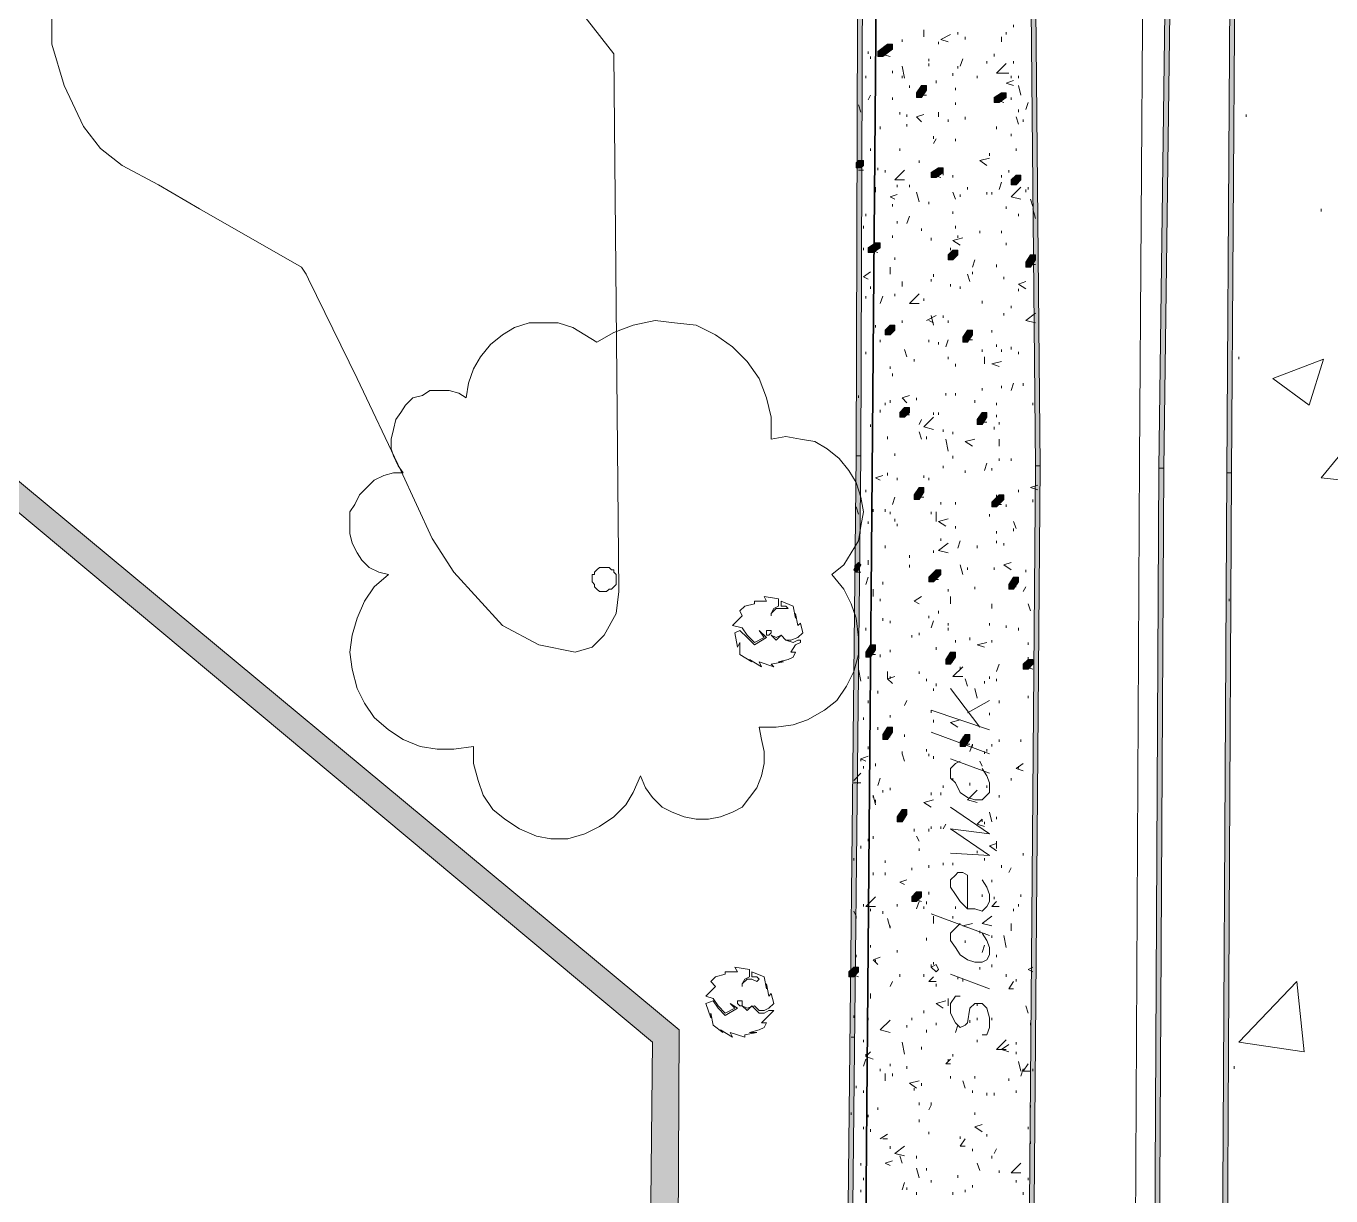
# Model space of a CAD drawing. Header units: inches. Extents: x 10 to 486, y 7 to 426.
# Drawn here: x 356.03 to 391.94, y 324.65 to 356.85 of the extents above; entities that cross this region are included whole.
import ezdxf

# ---------------------------------------------------------------- set-up
doc = ezdxf.new("R2010")
doc.units = ezdxf.units.IN
doc.header["$LTSCALE"] = 3
doc.header["$MEASUREMENT"] = 0
doc.layers.add('PDF_Geometry', color=7, linetype='Continuous', true_color=0x999999)
doc.layers.add('PDF_Solid Fills', color=7, linetype='Continuous')

msp = doc.modelspace()

# ---------------------------------------------------------------- hatches: boundary and pattern name
at = {"layer": 'PDF_Solid Fills', "true_color": 0x767676, "transparency": 33554559}
for points in [[(387.277, 344.683), (387.343, 344.683), (387.61, 364.883), (387.477, 364.883), (387.21, 344.683)], [(387.143, 319.95), (387.21, 319.95), (387.343, 344.683), (387.21, 344.683), (387.077, 319.95)]]:
    msp.add_hatch(color=8, dxfattribs=at).paths.add_polyline_path(points)
at = {"layer": 'PDF_Solid Fills', "true_color": 0x999999, "transparency": 33554559}
for points in [[(379.543, 356.083), (379.61, 356.017), (379.877, 356.217), (379.81, 356.283), (379.743, 356.35), (379.477, 356.15)], [(380.61, 354.95), (380.677, 354.883), (380.81, 355.083), (380.743, 355.15), (380.677, 355.217), (380.543, 355.017)], [(382.743, 354.817), (382.81, 354.75), (383.01, 354.883), (382.943, 354.95), (382.877, 355.017), (382.677, 354.883)], [(378.943, 353.017), (379.01, 352.95), (379.077, 353.017), (379.01, 353.083), (378.943, 353.15), (378.877, 353.083)], [(381.01, 352.75), (381.077, 352.683), (381.277, 352.817), (381.21, 352.883), (381.143, 352.95), (380.943, 352.817)], [(383.21, 352.55), (383.277, 352.483), (383.41, 352.617), (383.343, 352.683), (383.277, 352.75), (383.143, 352.617)], [(379.277, 350.683), (379.343, 350.617), (379.543, 350.75), (379.477, 350.817), (379.41, 350.883), (379.21, 350.75)], [(381.477, 350.483), (381.543, 350.417), (381.677, 350.55), (381.61, 350.617), (381.543, 350.683), (381.41, 350.55)], [(383.61, 350.283), (383.677, 350.217), (383.81, 350.417), (383.743, 350.483), (383.677, 350.55), (383.543, 350.35)], [(379.743, 348.417), (379.81, 348.35), (379.943, 348.483), (379.877, 348.55), (379.81, 348.617), (379.677, 348.483)], [(381.877, 348.217), (381.943, 348.15), (382.077, 348.35), (382.01, 348.417), (381.943, 348.483), (381.81, 348.283)], [(380.143, 346.15), (380.21, 346.083), (380.343, 346.217), (380.277, 346.283), (380.21, 346.35), (380.077, 346.217)], [(382.277, 345.95), (382.343, 345.883), (382.477, 346.083), (382.41, 346.15), (382.343, 346.217), (382.21, 346.017)], [(380.543, 343.883), (380.61, 343.817), (380.743, 344.017), (380.677, 344.083), (380.61, 344.15), (380.477, 343.95)], [(382.677, 343.683), (382.743, 343.617), (382.943, 343.817), (382.877, 343.883), (382.81, 343.95), (382.61, 343.75)], [(378.877, 341.883), (378.943, 341.883), (379.01, 342.017), (378.877, 342.017), (378.81, 341.883)], [(380.943, 341.617), (381.01, 341.55), (381.21, 341.75), (381.143, 341.817), (381.077, 341.883), (380.877, 341.683)], [(383.143, 341.417), (383.21, 341.35), (383.343, 341.55), (383.277, 341.617), (383.21, 341.683), (383.077, 341.483)], [(379.21, 339.55), (379.277, 339.483), (379.41, 339.683), (379.343, 339.75), (379.277, 339.817), (379.143, 339.617)], [(381.41, 339.35), (381.477, 339.283), (381.61, 339.483), (381.543, 339.55), (381.477, 339.617), (381.343, 339.417)], [(383.543, 339.217), (383.61, 339.15), (383.743, 339.283), (383.677, 339.35), (383.61, 339.417), (383.477, 339.283)], [(379.677, 337.283), (379.743, 337.217), (379.877, 337.417), (379.81, 337.483), (379.743, 337.55), (379.61, 337.35)], [(381.81, 337.083), (381.877, 337.017), (382.01, 337.217), (381.943, 337.283), (381.877, 337.35), (381.743, 337.15)], [(380.077, 335.017), (380.143, 334.95), (380.277, 335.15), (380.21, 335.217), (380.143, 335.283), (380.01, 335.083)], [(380.477, 332.817), (380.543, 332.75), (380.677, 332.883), (380.61, 332.95), (380.543, 333.017), (380.41, 332.883)], [(378.743, 330.75), (378.81, 330.683), (378.943, 330.817), (378.877, 330.883), (378.81, 330.95), (378.677, 330.817)]]:
    msp.add_hatch(color=253, dxfattribs=at).paths.add_polyline_path(points)

# ---------------------------------------------------------------- linework, layer by layer
at = {"layer": 'PDF_Geometry', "color": 7, "lineweight": 35}
msp.add_lwpolyline([(152.877, 30.217), (376.677, 27.083), (379.477, 363.817), (346.277, 380.083), (56.61, 152.817)], close=True, dxfattribs=at)
at = {"layer": 'PDF_Geometry', "color": 8, "lineweight": 13, "true_color": 0x767676}
for points in [[(382.743, 203.55), (383.61, 204.083), (384.41, 204.817), (385.01, 205.683), (385.41, 206.683), (385.543, 207.683), (385.743, 220.017), (386.077, 244.883), (386.143, 271.15), (386.477, 295.083), (386.543, 320.217), (386.677, 344.883), (386.81, 364.817), (386.743, 366.083), (386.477, 367.283), (386.077, 368.417), (385.543, 369.283), (384.81, 370.15), (384.01, 370.817), (383.143, 371.35), (382.61, 371.683), (381.21, 372.283), (379.477, 372.617)], [(381.477, 338.617), (382.277, 337.55)], [(381.943, 337.95), (382.543, 338.283)], [(382.543, 337.483), (380.943, 338.017)], [(382.543, 336.817), (380.943, 337.417)], [(381.477, 336.683), (382.543, 336.283)], [(381.743, 336.617), (381.61, 336.55), (381.477, 336.417), (381.477, 336.15), (381.61, 336.017), (381.743, 335.75), (381.943, 335.617), (382.143, 335.55), (382.343, 335.55), (382.477, 335.683), (382.543, 335.75), (382.543, 336.017), (382.477, 336.217), (382.343, 336.417)], [(381.477, 334.083), (382.543, 334.017), (381.477, 334.75), (382.543, 334.617), (381.477, 335.35)], [(381.943, 332.55), (381.943, 333.483), (381.81, 333.55), (381.677, 333.55), (381.61, 333.483), (381.477, 333.35), (381.477, 333.15), (381.61, 332.95), (381.743, 332.75), (381.943, 332.55), (382.143, 332.55), (382.343, 332.483), (382.477, 332.617), (382.543, 332.75), (382.543, 332.95), (382.477, 333.15), (382.343, 333.35)], [(380.943, 332.417), (382.543, 331.817)], [(381.743, 332.15), (381.61, 332.017), (381.477, 331.883), (381.477, 331.683), (381.61, 331.483), (381.743, 331.283), (381.943, 331.15), (382.143, 331.083), (382.343, 331.083), (382.477, 331.15), (382.543, 331.283), (382.543, 331.483), (382.477, 331.683), (382.343, 331.883)], [(381.477, 330.75), (382.543, 330.35)], [(381.743, 330.15), (381.61, 330.15), (381.477, 329.95), (381.477, 329.683), (381.61, 329.417), (381.743, 329.283), (381.877, 329.35), (381.943, 329.417), (382.01, 329.817), (382.143, 329.95), (382.343, 329.95), (382.477, 329.817), (382.543, 329.55), (382.543, 329.283), (382.477, 329.083), (382.343, 329.083)]]:
    msp.add_lwpolyline(points, dxfattribs=at)
at = {"layer": 'PDF_Geometry', "lineweight": 5}
for points in [[(378.877, 345.017), (379.01, 345.017), (379.077, 366.083), (378.943, 366.083)], [(383.81, 344.75), (383.943, 344.75), (383.743, 366.017), (383.61, 366.017)], [(379.543, 356.083), (379.61, 356.017), (379.877, 356.217), (379.81, 356.283), (379.743, 356.35), (379.477, 356.15)], [(380.61, 354.95), (380.677, 354.883), (380.81, 355.083), (380.743, 355.15), (380.677, 355.217), (380.543, 355.017)], [(382.743, 354.817), (382.81, 354.75), (383.01, 354.883), (382.943, 354.95), (382.877, 355.017), (382.677, 354.883)], [(378.943, 353.017), (379.01, 352.95), (379.077, 353.017), (379.01, 353.083), (378.943, 353.15), (378.877, 353.083)], [(381.01, 352.75), (381.077, 352.683), (381.277, 352.817), (381.21, 352.883), (381.143, 352.95), (380.943, 352.817)], [(383.21, 352.55), (383.277, 352.483), (383.41, 352.617), (383.343, 352.683), (383.277, 352.75), (383.143, 352.617)], [(379.277, 350.683), (379.343, 350.617), (379.543, 350.75), (379.477, 350.817), (379.41, 350.883), (379.21, 350.75)], [(381.477, 350.483), (381.543, 350.417), (381.677, 350.55), (381.61, 350.617), (381.543, 350.683), (381.41, 350.55)], [(383.61, 350.283), (383.677, 350.217), (383.81, 350.417), (383.743, 350.483), (383.677, 350.55), (383.543, 350.35)], [(379.743, 348.417), (379.81, 348.35), (379.943, 348.483), (379.877, 348.55), (379.81, 348.617), (379.677, 348.483)], [(381.877, 348.217), (381.943, 348.15), (382.077, 348.35), (382.01, 348.417), (381.943, 348.483), (381.81, 348.283)], [(380.143, 346.15), (380.21, 346.083), (380.343, 346.217), (380.277, 346.283), (380.21, 346.35), (380.077, 346.217)], [(382.277, 345.95), (382.343, 345.883), (382.477, 346.083), (382.41, 346.15), (382.343, 346.217), (382.21, 346.017)], [(378.61, 320.083), (378.743, 320.083), (379.01, 345.017), (378.877, 345.017)], [(383.61, 319.883), (383.743, 319.883), (383.943, 344.75), (383.81, 344.75)], [(380.543, 343.883), (380.61, 343.817), (380.743, 344.017), (380.677, 344.083), (380.61, 344.15), (380.477, 343.95)], [(382.677, 343.683), (382.743, 343.617), (382.943, 343.817), (382.877, 343.883), (382.81, 343.95), (382.61, 343.75)], [(378.877, 341.883), (378.943, 341.883), (379.01, 342.017), (378.877, 342.017), (378.81, 341.883)], [(380.943, 341.617), (381.01, 341.55), (381.21, 341.75), (381.143, 341.817), (381.077, 341.883), (380.877, 341.683)], [(383.143, 341.417), (383.21, 341.35), (383.343, 341.55), (383.277, 341.617), (383.21, 341.683), (383.077, 341.483)], [(379.21, 339.55), (379.277, 339.483), (379.41, 339.683), (379.343, 339.75), (379.277, 339.817), (379.143, 339.617)], [(381.41, 339.35), (381.477, 339.283), (381.61, 339.483), (381.543, 339.55), (381.477, 339.617), (381.343, 339.417)], [(383.543, 339.217), (383.61, 339.15), (383.743, 339.283), (383.677, 339.35), (383.61, 339.417), (383.477, 339.283)], [(379.677, 337.283), (379.743, 337.217), (379.877, 337.417), (379.81, 337.483), (379.743, 337.55), (379.61, 337.35)], [(381.81, 337.083), (381.877, 337.017), (382.01, 337.217), (381.943, 337.283), (381.877, 337.35), (381.743, 337.15)], [(380.077, 335.017), (380.143, 334.95), (380.277, 335.15), (380.21, 335.217), (380.143, 335.283), (380.01, 335.083)], [(380.477, 332.817), (380.543, 332.75), (380.677, 332.883), (380.61, 332.95), (380.543, 333.017), (380.41, 332.883)], [(378.743, 330.75), (378.81, 330.683), (378.943, 330.817), (378.877, 330.883), (378.81, 330.95), (378.677, 330.817)]]:
    msp.add_lwpolyline(points, close=True, dxfattribs=at)
at = {"layer": 'PDF_Geometry', "color": 8, "lineweight": 5, "true_color": 0x767676}
for points in [[(387.277, 344.683), (387.343, 344.683), (387.61, 364.883), (387.477, 364.883), (387.21, 344.683)], [(389.077, 344.55), (389.21, 344.55), (389.343, 364.817), (389.21, 364.817)], [(387.143, 319.95), (387.21, 319.95), (387.343, 344.683), (387.21, 344.683), (387.077, 319.95)], [(388.943, 319.817), (389.077, 319.817), (389.21, 344.55), (389.077, 344.55)]]:
    msp.add_lwpolyline(points, close=True, dxfattribs=at)
at = {"layer": 'PDF_Geometry', "lineweight": 13}
for points in [[(356.743, 357.883), (356.743, 356.35), (357.077, 355.217), (357.61, 354.083), (358.077, 353.483), (358.677, 353.017), (359.677, 352.483), (360.81, 351.817), (363.61, 350.217), (363.743, 350.017), (363.81, 349.883), (365.143, 347.15), (366.343, 344.617), (367.21, 342.75), (367.81, 341.817), (369.143, 340.35), (370.143, 339.817), (371.143, 339.617), (371.61, 339.75), (371.943, 340.083), (372.277, 340.683), (372.343, 341.283), (372.21, 356.083), (369.143, 360.017)], [(380.743, 356.55), (380.743, 356.75)], [(381.41, 356.417), (381.21, 356.483), (381.477, 356.617)], [(381.677, 356.683), (381.677, 356.617)], [(383.01, 356.683), (383.01, 356.617)], [(383.21, 356.883), (383.21, 356.817)], [(380.143, 356.483), (380.143, 356.417)], [(381.143, 356.417), (381.143, 356.35)], [(381.877, 356.55), (381.877, 356.483)], [(382.877, 356.417), (382.877, 356.55)], [(379.21, 356.15), (379.21, 356.083)], [(379.277, 356.017), (379.277, 355.95)], [(379.543, 356.083), (379.81, 356.017)], [(380.877, 355.95), (380.877, 355.883)], [(381.743, 355.75), (381.81, 355.95)], [(382.477, 355.883), (382.477, 355.817)], [(382.677, 356.083), (382.677, 356.017)], [(383.21, 355.883), (383.21, 355.817)], [(379.877, 355.617), (379.877, 355.55)], [(380.21, 355.417), (380.143, 355.75)], [(380.877, 355.817), (380.877, 355.75)], [(381.543, 355.55), (381.543, 355.483)], [(381.677, 355.75), (381.677, 355.683)], [(383.077, 355.55), (382.743, 355.55), (383.01, 355.817)], [(379.143, 355.483), (379.143, 355.417)], [(380.143, 355.483), (380.143, 355.417)], [(380.343, 355.217), (380.343, 355.15)], [(381.077, 355.35), (381.077, 355.283)], [(381.61, 355.15), (381.61, 355.083)], [(382.21, 355.483), (382.21, 355.417)], [(383.21, 355.217), (383.01, 355.283), (383.21, 355.35)], [(383.143, 355.483), (383.143, 355.417)], [(383.343, 355.483), (383.343, 355.417)], [(383.41, 354.95), (383.343, 355.217)], [(379.21, 354.817), (379.277, 354.95)], [(379.877, 354.883), (379.877, 354.817)], [(380.61, 354.95), (380.81, 354.95)], [(382.743, 354.817), (382.943, 354.75)], [(383.143, 354.883), (383.143, 354.817)], [(379.01, 354.483), (378.943, 354.683)], [(380.077, 354.483), (380.077, 354.417)], [(381.143, 354.35), (381.143, 354.483)], [(381.61, 354.75), (381.61, 354.683)], [(383.343, 354.55), (383.343, 354.483)], [(383.543, 354.55), (383.61, 354.75)], [(379.543, 354.083), (379.543, 354.017)], [(380.277, 354.417), (380.277, 354.35)], [(380.277, 354.15), (380.277, 354.083)], [(380.677, 354.217), (380.543, 354.35), (380.743, 354.417)], [(381.41, 354.283), (381.41, 354.217)], [(381.877, 354.35), (381.877, 354.283)], [(382.743, 354.083), (382.743, 354.017)], [(383.343, 354.15), (383.277, 354.35)], [(383.477, 354.283), (383.477, 354.217)], [(389.61, 354.417), (389.61, 354.35)], [(381.01, 353.817), (381.01, 353.75)], [(381.01, 353.617), (381.077, 353.75)], [(381.61, 353.75), (381.61, 353.683)], [(383.143, 353.883), (383.143, 353.817)], [(379.277, 353.483), (379.277, 353.417)], [(380.077, 353.483), (380.077, 353.417)], [(383.277, 353.483), (383.277, 353.417)], [(380.61, 353.15), (380.61, 353.083)], [(382.477, 353.017), (382.277, 353.15), (382.543, 353.217)], [(382.543, 353.35), (382.543, 353.283)], [(378.943, 352.883), (379.077, 352.883)], [(379.477, 352.95), (379.477, 352.883)], [(379.677, 352.883), (379.677, 352.817)], [(380.21, 352.617), (379.943, 352.617), (380.21, 352.883)], [(381.01, 352.75), (381.21, 352.683)], [(381.277, 352.817), (381.277, 352.75)], [(381.543, 352.75), (381.543, 352.683)], [(382.877, 352.75), (382.877, 352.683)], [(383.077, 352.883), (383.077, 352.817)], [(379.41, 352.283), (379.41, 352.417)], [(380.01, 352.483), (380.01, 352.417)], [(380.343, 352.483), (380.343, 352.417)], [(380.61, 352.017), (380.543, 352.283)], [(381.61, 352.083), (381.543, 352.283)], [(381.943, 352.417), (381.943, 352.35)], [(382.477, 352.283), (382.477, 352.217)], [(382.61, 352.283), (382.61, 352.217)], [(382.81, 352.35), (382.877, 352.55)], [(383.41, 352.083), (383.143, 352.15), (383.41, 352.417)], [(383.21, 352.55), (383.343, 352.55)], [(383.543, 352.35), (383.543, 352.283)], [(383.61, 352.417), (383.61, 352.35)], [(379.943, 352.083), (379.81, 352.15), (380.01, 352.217)], [(379.877, 351.95), (379.877, 351.883)], [(380.877, 352.017), (380.877, 351.95)], [(381.743, 352.217), (381.743, 352.15)], [(383.743, 351.883), (383.677, 352.083)], [(379.143, 351.683), (379.143, 351.617)], [(380.277, 351.417), (380.343, 351.617)], [(381.543, 351.75), (381.543, 351.683)], [(383.01, 351.883), (383.01, 351.817)], [(383.343, 351.683), (383.343, 351.617)], [(383.81, 351.55), (383.743, 351.817)], [(391.677, 351.817), (391.677, 351.75)], [(379.077, 351.35), (379.077, 351.283)], [(380.01, 351.483), (380.01, 351.417)], [(380.677, 351.283), (380.677, 351.217)], [(381.61, 351.35), (381.61, 351.283)], [(382.277, 351.217), (382.277, 351.15)], [(382.877, 351.217), (382.877, 351.15)], [(379.877, 351.083), (379.877, 351.017)], [(380.943, 351.017), (380.943, 350.95)], [(381.743, 350.817), (381.543, 350.95), (381.81, 351.017)], [(381.677, 351.083), (381.677, 351.017)], [(383.01, 350.883), (383.01, 350.817)], [(379.077, 350.75), (379.077, 350.683)], [(379.277, 350.683), (379.477, 350.617)], [(379.943, 350.483), (379.943, 350.417)], [(381.477, 350.75), (381.477, 350.683)], [(381.477, 350.483), (381.61, 350.483)], [(379.81, 350.017), (379.81, 350.217)], [(382.077, 350.217), (382.143, 350.417)], [(382.743, 350.283), (382.743, 350.217)], [(383.61, 350.283), (383.81, 350.283)], [(379.21, 349.883), (379.077, 349.95), (379.277, 350.083)], [(380.143, 349.817), (380.143, 349.75), (380.143, 349.683)], [(380.943, 349.883), (380.943, 349.817)], [(381.01, 350.017), (381.01, 349.95)], [(382.01, 349.817), (381.943, 350.017)], [(382.077, 350.083), (382.077, 350.017)], [(382.943, 349.95), (382.943, 349.883)], [(383.543, 349.617), (383.343, 349.75), (383.543, 349.817)], [(379.143, 349.417), (379.143, 349.35)], [(379.277, 349.683), (379.277, 349.617)], [(379.543, 349.217), (379.61, 349.417)], [(379.943, 349.483), (379.943, 349.417)], [(380.61, 349.217), (380.343, 349.217), (380.61, 349.483)], [(381.477, 349.75), (381.477, 349.683)], [(381.743, 349.683), (381.743, 349.617)], [(383.343, 349.617), (383.343, 349.55)], [(380.743, 349.35), (380.743, 349.283)], [(382.343, 349.283), (382.343, 349.217)], [(383.143, 349.15), (383.143, 349.083)], [(380.143, 348.75), (380.143, 348.683)], [(380.81, 348.75), (381.077, 348.883)], [(380.877, 348.75), (381.01, 348.683)], [(381.01, 348.617), (380.943, 348.883)], [(381.277, 348.883), (381.277, 348.817)], [(381.41, 348.75), (381.41, 348.683)], [(382.943, 348.95), (382.943, 348.883)], [(383.81, 348.683), (383.543, 348.75), (383.81, 348.95)], [(379.41, 348.617), (379.41, 348.55)], [(379.743, 348.417), (379.877, 348.417), (379.877, 348.483)], [(382.61, 348.483), (382.61, 348.417)], [(379.543, 348.217), (379.543, 348.15)], [(380.877, 348.217), (380.877, 348.15)], [(381.143, 348.15), (381.143, 348.083)], [(381.343, 348.017), (381.41, 348.217)], [(381.877, 348.217), (382.077, 348.217)], [(382.743, 348.083), (382.743, 348.017)], [(383.143, 348.017), (383.143, 347.95)], [(379.143, 347.883), (379.143, 347.817)], [(380.277, 347.75), (380.21, 347.95)], [(380.477, 347.683), (380.477, 347.617)], [(381.41, 347.75), (381.41, 347.683)], [(382.343, 347.95), (382.343, 347.883)], [(382.41, 347.55), (382.41, 347.75)], [(382.81, 347.483), (382.61, 347.55), (382.877, 347.617)], [(382.877, 347.95), (382.877, 347.883)], [(383.343, 347.883), (383.343, 347.817)], [(389.41, 347.75), (389.41, 347.683)], [(379.343, 347.55), (379.343, 347.483)], [(379.81, 347.483), (379.81, 347.417)], [(379.877, 347.283), (379.877, 347.217)], [(381.61, 347.55), (381.61, 347.483)], [(382.877, 346.95), (382.877, 346.883)], [(383.143, 346.817), (383.21, 347.017)], [(383.477, 347.017), (383.477, 346.95)], [(378.943, 346.683), (378.943, 346.617)], [(379.81, 346.55), (379.81, 346.483)], [(380.277, 346.483), (380.143, 346.617), (380.343, 346.683)], [(380.543, 346.617), (380.543, 346.55)], [(381.343, 346.75), (381.343, 346.683)], [(381.61, 346.75), (381.61, 346.683)], [(382.143, 346.55), (382.143, 346.483)], [(382.343, 346.883), (382.343, 346.817)], [(379.543, 346.283), (379.543, 346.217)], [(379.677, 346.483), (379.677, 346.417)], [(381.01, 346.217), (381.01, 346.15)], [(381.143, 346.217), (381.143, 346.15)], [(382.743, 346.483), (382.743, 346.417)], [(383.743, 346.483), (383.743, 346.417)], [(379.277, 345.883), (379.277, 345.817)], [(380.143, 346.15), (380.343, 346.15)], [(380.61, 345.883), (380.677, 346.017)], [(381.01, 345.75), (380.743, 345.817), (381.01, 346.083)], [(382.277, 345.95), (382.477, 345.95)], [(382.677, 345.817), (382.677, 345.75)], [(382.743, 346.15), (382.743, 346.083)], [(382.81, 345.95), (382.81, 345.883)], [(379.743, 345.55), (379.743, 345.483)], [(380.677, 345.483), (380.61, 345.683)], [(380.81, 345.55), (380.81, 345.483)], [(381.277, 345.75), (381.277, 345.683)], [(381.41, 345.15), (381.343, 345.483)], [(381.543, 345.683), (381.543, 345.617)], [(382.077, 345.283), (381.877, 345.417), (382.143, 345.483)], [(382.81, 345.283), (382.81, 345.483)], [(379.943, 345.083), (379.943, 345.017)], [(381.277, 344.75), (381.277, 344.683)], [(381.543, 345.017), (381.543, 344.95)], [(382.41, 344.617), (382.477, 344.817)], [(382.81, 344.95), (382.81, 344.883)], [(383.143, 344.95), (383.143, 344.883)], [(383.81, 344.883), (383.81, 344.817)], [(379.543, 344.35), (379.41, 344.417), (379.61, 344.483)], [(379.743, 344.55), (379.743, 344.483)], [(380.01, 344.417), (380.01, 344.35)], [(380.743, 344.483), (380.743, 344.417)], [(380.877, 344.417), (380.877, 344.35)], [(381.877, 344.617), (381.877, 344.55)], [(382.61, 344.683), (382.61, 344.617)], [(379.143, 344.083), (379.143, 344.017)], [(383.343, 344.083), (383.343, 344.017)], [(383.877, 344.083), (383.677, 344.15), (383.877, 344.217)], [(379.877, 343.683), (379.943, 343.883)], [(380.543, 343.883), (380.743, 343.883)], [(381.21, 343.75), (381.21, 343.683)], [(381.61, 343.75), (381.61, 343.683)], [(382.677, 343.683), (382.877, 343.683)], [(382.743, 343.95), (382.743, 343.883)], [(383.01, 343.683), (383.01, 343.617)], [(383.743, 343.817), (383.743, 343.75)], [(378.943, 343.417), (378.877, 343.617)], [(379.343, 343.55), (379.343, 343.483)], [(379.677, 343.55), (379.677, 343.483)], [(379.81, 343.483), (379.81, 343.417)], [(380.943, 343.483), (380.943, 343.417)], [(381.077, 343.217), (381.077, 343.417), (381.077, 343.483)], [(382.543, 343.417), (382.543, 343.35)], [(379.21, 343.217), (379.21, 343.15)], [(379.943, 343.283), (379.943, 343.217)], [(380.01, 343.15), (380.01, 343.083)], [(381.343, 343.083), (381.143, 343.217), (381.41, 343.283)], [(381.61, 343.083), (381.61, 343.017)], [(382.743, 342.95), (382.743, 342.883)], [(383.277, 343.017), (383.21, 343.217)], [(383.21, 343.017), (383.21, 342.95)], [(381.41, 342.35), (381.143, 342.417), (381.41, 342.617)], [(381.21, 342.75), (381.21, 342.683)], [(381.677, 342.483), (381.743, 342.683)], [(382.743, 342.683), (382.743, 342.617)], [(382.943, 342.617), (382.943, 342.55)], [(379.677, 342.55), (379.677, 342.483)], [(380.343, 342.283), (380.343, 342.217)], [(381.01, 342.417), (381.01, 342.35)], [(382.21, 342.55), (382.21, 342.483)], [(379.21, 342.15), (379.21, 342.083), (379.21, 342.017)], [(380.343, 342.017), (380.343, 341.95)], [(381.81, 341.75), (381.743, 342.017)], [(381.943, 341.95), (381.943, 341.883)], [(382.677, 341.95), (382.677, 341.883)], [(383.143, 341.883), (382.943, 342.017), (383.143, 342.083)], [(383.543, 341.883), (383.543, 341.817)], [(378.877, 341.817), (379.01, 341.817)], [(379.143, 341.483), (379.21, 341.683)], [(379.61, 341.55), (379.61, 341.483)], [(380.943, 341.617), (381.143, 341.617)], [(381.143, 341.75), (381.143, 341.683)], [(383.277, 341.617), (383.277, 341.55)], [(379.343, 341.15), (379.343, 341.35)], [(380.61, 340.95), (380.477, 341.017), (380.677, 341.15)], [(381.41, 341.35), (381.41, 341.283)], [(381.477, 340.95), (381.477, 341.15)], [(382.143, 341.417), (382.143, 341.35)], [(383.143, 341.417), (383.277, 341.417)], [(383.477, 341.283), (383.543, 341.417)], [(379.543, 341.083), (379.543, 341.017)], [(382.61, 340.95), (382.61, 340.883), (382.61, 340.817)], [(383.677, 340.75), (383.61, 340.95)], [(389.143, 341.083), (389.143, 341.017)], [(379.61, 340.55), (379.61, 340.483)], [(379.81, 340.483), (379.81, 340.417)], [(380.877, 340.617), (380.877, 340.55)], [(380.943, 340.283), (381.01, 340.483)], [(381.143, 340.75), (381.143, 340.683)], [(379.143, 340.283), (379.143, 340.217)], [(380.41, 340.083), (380.41, 340.017)], [(380.61, 340.15), (380.61, 340.083)], [(381.41, 340.417), (381.41, 340.35)], [(381.41, 340.283), (381.41, 340.217)], [(382.543, 340.417), (382.543, 340.35)], [(383.01, 340.35), (383.01, 340.283)], [(383.343, 340.283), (383.343, 340.217)], [(381.077, 339.75), (381.077, 339.683)], [(381.61, 339.95), (381.61, 339.883)], [(382.01, 340.017), (382.01, 339.95)], [(382.41, 339.75), (382.21, 339.817), (382.477, 339.883)], [(382.61, 339.95), (382.61, 339.883)], [(383.61, 339.883), (383.61, 339.817)], [(379.21, 339.55), (379.41, 339.55)], [(379.543, 339.55), (379.543, 339.483)], [(379.81, 339.683), (379.81, 339.617)], [(381.41, 339.35), (381.543, 339.35)], [(383.61, 339.483), (383.61, 339.417)], [(379.01, 338.817), (378.943, 339.15)], [(379.943, 338.95), (379.743, 338.883), (379.743, 339.083)], [(380.61, 339.083), (380.61, 339.017)], [(381.81, 338.95), (381.543, 338.95), (381.81, 339.217)], [(381.743, 339.217), (381.743, 339.15)], [(382.743, 339.083), (382.81, 339.283)], [(383.543, 339.217), (383.743, 339.15)], [(379.21, 338.95), (379.21, 338.883)], [(379.743, 338.883), (379.877, 338.75)], [(379.81, 338.95), (379.81, 338.883)], [(380.81, 338.883), (380.81, 338.817)], [(381.077, 338.75), (381.077, 338.683)], [(381.943, 338.683), (381.877, 338.883)], [(382.41, 338.817), (382.41, 338.75)], [(382.543, 338.95), (382.543, 338.883)], [(382.743, 338.883), (382.743, 338.817)], [(379.21, 338.283), (379.21, 338.217)], [(379.477, 338.55), (379.477, 338.483)], [(380.21, 338.15), (380.277, 338.283)], [(381.01, 338.617), (381.01, 338.55)], [(382.21, 338.35), (382.143, 338.617)], [(382.81, 338.283), (382.81, 338.217)], [(383.61, 338.417), (383.61, 338.35)], [(380.943, 338.017), (380.943, 337.95)], [(382.543, 337.95), (382.543, 337.883)], [(379.077, 337.817), (379.077, 337.75)], [(379.81, 337.883), (379.81, 337.817)], [(381.01, 337.75), (381.01, 337.683)], [(381.677, 337.55), (381.477, 337.683), (381.743, 337.75)], [(379.477, 337.55), (379.477, 337.483)], [(379.677, 337.283), (379.81, 337.283)], [(380.21, 337.35), (380.21, 337.283)], [(381.81, 337.283), (381.81, 337.217)], [(382.81, 337.217), (382.81, 337.15)], [(383.41, 337.217), (383.41, 337.15)], [(379.21, 337.017), (379.21, 336.95)], [(380.21, 336.617), (380.143, 336.817), (380.143, 336.883)], [(380.81, 336.95), (380.81, 336.883)], [(381.81, 337.083), (382.01, 337.083)], [(382.01, 336.883), (382.077, 337.083), (382.077, 337.017)], [(382.41, 336.883), (382.41, 336.817)], [(382.477, 336.95), (382.477, 336.883)], [(382.61, 337.083), (382.61, 337.017)], [(379.143, 336.617), (379.01, 336.683), (379.21, 336.75)], [(379.01, 336.683), (379.01, 336.617)], [(379.077, 336.483), (379.077, 336.417)], [(379.41, 336.55), (379.41, 336.483)], [(380.877, 336.817), (380.877, 336.75)], [(381.01, 336.75), (381.01, 336.683)], [(382.343, 336.483), (382.277, 336.617)], [(383.477, 336.35), (383.277, 336.417), (383.477, 336.55)], [(383.343, 336.483), (383.343, 336.417)], [(378.81, 336.083), (379.01, 336.283)], [(379.477, 335.95), (379.543, 336.15)], [(381.543, 336.15), (381.543, 336.083)], [(383.143, 336.15), (383.143, 336.083)], [(378.81, 336.017), (379.01, 336.017)], [(379.61, 335.817), (379.61, 335.75)], [(379.81, 335.883), (379.81, 335.817)], [(381.277, 335.95), (381.277, 335.883)], [(382.21, 335.483), (381.943, 335.55), (382.21, 335.817)], [(382.01, 336.017), (382.01, 335.95)], [(382.477, 335.95), (382.477, 335.883)], [(379.41, 335.417), (379.343, 335.683), (379.343, 335.617)], [(379.41, 335.55), (379.41, 335.483)], [(380.943, 335.35), (380.743, 335.483), (381.01, 335.55)], [(380.943, 335.75), (380.943, 335.683)], [(381.21, 335.75), (381.21, 335.683)], [(382.81, 335.683), (382.81, 335.617)], [(382.61, 334.95), (382.543, 335.217)], [(382.743, 335.083), (382.743, 335.017)], [(380.077, 335.017), (380.21, 335.017)], [(380.477, 334.75), (380.477, 334.683)], [(380.877, 334.75), (380.877, 334.683)], [(380.943, 334.817), (380.943, 334.75)], [(381.21, 334.817), (381.21, 334.75)], [(381.277, 334.75), (381.343, 334.883)], [(382.41, 334.817), (382.21, 334.883), (382.343, 335.017), (382.343, 334.95)], [(382.41, 334.95), (382.41, 334.883)], [(379.21, 334.483), (379.21, 334.417)], [(379.343, 334.55), (379.343, 334.483)], [(380.61, 334.417), (380.543, 334.55)], [(382.743, 334.15), (382.543, 334.283), (382.743, 334.35)], [(382.743, 334.217), (382.743, 334.417)], [(379.01, 334.283), (379.01, 334.217)], [(380.61, 334.217), (380.61, 334.15)], [(382.21, 334.15), (382.21, 334.083)], [(383.477, 334.083), (383.477, 334.017)], [(378.81, 333.883), (378.81, 333.95)], [(379.677, 333.883), (379.677, 333.817)], [(380.41, 333.683), (380.41, 333.617)], [(380.877, 333.75), (380.877, 333.683)], [(381.277, 333.817), (381.277, 333.75)], [(381.543, 333.817), (381.543, 333.75)], [(382.41, 333.95), (382.41, 333.883)], [(382.877, 333.75), (382.877, 333.683)], [(383.077, 333.55), (383.143, 333.683)], [(379.343, 333.55), (379.343, 333.483)], [(379.677, 333.55), (379.677, 333.483)], [(380.21, 333.217), (380.077, 333.283), (380.277, 333.35)], [(382.61, 333.35), (382.61, 333.283)], [(379.41, 332.617), (379.143, 332.617), (379.41, 332.883)], [(380.877, 333.017), (380.877, 332.95)], [(382.343, 332.95), (382.343, 332.883)], [(382.677, 332.883), (382.677, 332.817)], [(383.41, 332.95), (383.41, 332.883)], [(379.077, 332.683), (379.077, 332.617)], [(379.277, 332.55), (379.277, 332.483)], [(380.01, 332.683), (380.01, 332.617)], [(380.477, 332.817), (380.677, 332.75)], [(380.543, 332.55), (380.61, 332.75)], [(380.743, 332.617), (380.743, 332.55)], [(380.81, 332.75), (380.81, 332.683)], [(381.61, 332.617), (381.61, 332.55)], [(382.81, 332.617), (382.61, 332.617), (382.743, 332.75)], [(383.21, 332.55), (383.21, 332.483)], [(383.343, 332.683), (383.343, 332.617)], [(378.877, 332.283), (378.877, 332.35), (378.81, 332.483)], [(379.61, 332.483), (379.61, 332.417)], [(379.81, 332.083), (379.81, 332.017), (379.743, 332.283)], [(381.01, 332.15), (381.01, 332.35)], [(381.543, 332.35), (381.543, 332.283)], [(382.61, 332.083), (382.343, 332.15), (382.61, 332.35)], [(382.01, 332.017), (381.81, 332.083), (382.077, 332.15)], [(382.277, 331.95), (382.277, 331.883)], [(382.61, 331.817), (382.61, 331.75)], [(383.01, 331.483), (382.943, 331.817)], [(383.143, 331.95), (383.143, 332.15)], [(379.277, 331.55), (379.277, 331.483)], [(380.81, 331.75), (380.81, 331.683)], [(381.877, 331.683), (381.877, 331.617)], [(382.343, 331.35), (382.41, 331.55)], [(378.877, 331.283), (378.877, 331.217)], [(379.477, 331.017), (379.343, 331.15), (379.543, 331.217)], [(379.41, 331.15), (379.41, 331.083)], [(380.01, 331.417), (380.01, 331.35)], [(382.743, 331.283), (382.743, 331.217)], [(378.743, 330.75), (378.943, 330.683)], [(380.077, 330.75), (380.077, 330.683)], [(380.743, 330.75), (380.743, 330.683)], [(380.943, 331.017), (380.943, 330.95)], [(381.01, 331.083), (381.01, 331.017)], [(382.277, 330.95), (382.277, 330.883)], [(382.61, 331.017), (382.61, 330.95)], [(383.01, 330.75), (383.01, 330.683)], [(383.743, 330.817), (383.61, 330.883), (383.743, 330.95)], [(379.21, 330.683), (379.21, 330.617)], [(379.21, 330.55), (379.21, 330.483)], [(379.81, 330.417), (379.877, 330.55)], [(381.077, 330.55), (380.877, 330.55), (381.01, 330.683)], [(381.077, 330.483), (381.077, 330.417)], [(381.677, 330.683), (381.677, 330.617)], [(381.81, 330.617), (381.81, 330.55)], [(383.21, 330.35), (383.077, 330.35), (383.21, 330.55)], [(383.277, 330.617), (383.277, 330.55)], [(379.21, 330.283), (379.21, 330.217)], [(379.277, 330.083), (379.277, 330.217)], [(381.277, 329.817), (381.077, 329.95), (381.343, 330.017)], [(381.41, 329.883), (381.41, 330.083)], [(380.743, 329.75), (380.743, 329.683)], [(382.21, 329.95), (382.21, 329.883)], [(383.61, 329.683), (383.543, 329.883)], [(378.81, 329.617), (378.81, 329.55)], [(379.21, 329.55), (379.21, 329.483)], [(379.81, 329.15), (379.543, 329.217), (379.81, 329.483)], [(380.277, 329.35), (380.277, 329.283)], [(380.41, 329.55), (380.41, 329.483)], [(381.077, 329.417), (381.077, 329.35)], [(381.61, 329.15), (381.677, 329.35)], [(382.01, 329.483), (382.01, 329.417)], [(382.21, 329.55), (382.21, 329.483)], [(382.61, 329.55), (382.61, 329.483)], [(383.677, 329.417), (383.677, 329.35)], [(378.743, 329.017), (378.81, 329.017)], [(379.077, 328.95), (379.077, 328.883)], [(380.81, 329.217), (380.81, 329.15)], [(382.21, 328.95), (382.21, 328.883)], [(383.01, 328.683), (382.743, 328.683), (383.01, 328.95)], [(379.343, 328.417), (379.143, 328.483), (379.277, 328.617)], [(380.21, 328.55), (380.143, 328.883)], [(380.677, 328.75), (380.677, 328.683)], [(383.077, 328.617), (382.877, 328.683), (383.077, 328.817)], [(383.277, 328.883), (383.277, 328.817)], [(383.277, 328.617), (383.277, 328.55)], [(379.077, 328.217), (379.143, 328.417)], [(379.143, 328.55), (379.143, 328.483)], [(379.81, 328.283), (379.81, 328.217)], [(380.277, 328.217), (380.277, 328.15)], [(381.477, 328.283), (381.343, 328.283), (381.477, 328.417)], [(381.41, 328.417), (381.41, 328.35)], [(381.543, 328.55), (381.543, 328.483)], [(383.41, 328.083), (383.343, 328.35)], [(383.677, 328.083), (383.477, 328.083), (383.61, 328.283)], [(389.277, 328.217), (389.277, 328.15)], [(379.543, 328.15), (379.543, 328.083)], [(379.677, 327.817), (379.677, 328.017)], [(379.877, 328.017), (379.877, 327.95)], [(381.477, 327.95), (381.477, 327.883)], [(382.143, 327.95), (382.143, 327.883)], [(383.077, 327.883), (383.077, 327.817)], [(383.41, 327.95), (383.477, 328.15)], [(383.743, 328.15), (383.743, 328.083)], [(378.877, 327.683), (378.877, 327.617)], [(379.077, 327.55), (379.077, 327.483)], [(380.543, 327.617), (380.343, 327.75), (380.61, 327.817)], [(380.477, 327.617), (380.477, 327.55)], [(380.677, 327.75), (380.677, 327.683)], [(381.877, 327.617), (381.81, 327.817)], [(382.077, 327.55), (382.077, 327.483)], [(383.277, 327.55), (383.277, 327.483)], [(380.61, 327.217), (380.61, 327.15)], [(380.877, 327.017), (380.943, 327.15), (380.943, 327.217)], [(382.477, 327.483), (382.477, 327.417)], [(382.677, 327.483), (382.677, 327.417)], [(383.677, 327.483), (383.677, 327.417)], [(383.677, 327.15), (383.677, 327.083)], [(378.743, 326.95), (378.743, 326.883)], [(379.21, 326.883), (379.21, 326.817)], [(379.477, 327.083), (379.477, 327.017)], [(382.143, 326.95), (382.143, 326.883)], [(379.077, 326.55), (379.077, 326.483)], [(379.277, 326.483), (379.277, 326.417)], [(380.61, 326.75), (380.61, 326.683)], [(382.343, 326.417), (382.143, 326.55), (382.343, 326.617)], [(383.61, 326.55), (383.61, 326.483)], [(379.543, 326.217), (379.743, 326.35)], [(379.61, 326.217), (379.743, 326.217)], [(380.877, 326.417), (380.877, 326.35)], [(381.743, 326.283), (381.743, 326.217)], [(381.877, 326.017), (381.743, 326.017), (381.877, 326.217)], [(383.677, 326.15), (383.677, 326.083)], [(379.81, 326.017), (379.81, 325.95)], [(380.21, 325.75), (379.943, 325.817), (380.21, 326.017)], [(380.143, 325.55), (380.077, 325.75)], [(380.543, 325.75), (380.543, 325.683)], [(382.077, 325.95), (382.077, 325.883)], [(382.61, 325.75), (382.61, 325.683)], [(382.677, 325.817), (382.743, 325.95)], [(379.01, 325.55), (379.01, 325.483)], [(379.81, 325.483), (379.677, 325.55), (379.877, 325.617)], [(380.61, 325.15), (380.543, 325.417)], [(380.81, 325.417), (380.81, 325.35)], [(382.277, 325.35), (382.21, 325.55)], [(382.81, 325.35), (382.81, 325.283)], [(383.41, 325.283), (383.143, 325.283), (383.41, 325.55)], [(379.077, 325.15), (379.077, 325.083)], [(380.143, 324.817), (380.21, 325.017)], [(380.943, 325.083), (380.943, 325.017)], [(381.677, 325.217), (381.677, 325.15)], [(383.277, 325.083), (383.277, 325.017)], [(383.61, 325.15), (383.61, 325.083)], [(379.01, 324.817), (379.01, 324.75)], [(380.277, 324.883), (380.277, 324.817)], [(380.543, 324.75), (380.543, 324.683)], [(381.543, 324.75), (381.543, 324.683)], [(381.877, 324.817), (381.877, 324.75)], [(382.077, 324.95), (382.077, 324.883)], [(383.477, 324.75), (383.477, 324.683)]]:
    msp.add_lwpolyline(points, dxfattribs=at)
at = {"layer": 'PDF_Geometry', "color": 9, "lineweight": 13, "true_color": 0xbbbbbb}
msp.add_lwpolyline([(266.877, 233.283), (283.343, 246.35), (329.41, 282.017), (373.943, 316.283), (374.01, 329.217), (349.61, 349.483), (341.277, 356.683), (340.877, 356.15), (348.21, 349.817), (373.277, 328.883), (373.143, 316.617), (328.943, 282.55), (300.477, 260.483), (283.143, 247.017), (259.477, 228.683), (259.543, 228.017), (260.01, 228.017)], close=True, dxfattribs=at)
at = {"layer": 'PDF_Geometry', "lineweight": 5}
for points in [[(379.743, 356.35), (379.877, 356.35), (379.877, 356.217)], [(379.61, 356.017), (379.477, 356.017), (379.477, 356.15)], [(380.677, 355.217), (380.81, 355.217), (380.81, 355.083)], [(380.677, 354.883), (380.543, 354.883), (380.543, 355.017)], [(382.81, 354.75), (382.677, 354.75), (382.677, 354.883)], [(382.877, 355.017), (383.01, 355.017), (383.01, 354.883)], [(379.01, 352.95), (378.877, 352.95), (378.877, 353.083)], [(378.943, 353.15), (379.077, 353.15), (379.077, 353.017)], [(381.077, 352.683), (380.943, 352.683), (380.943, 352.817)], [(381.143, 352.95), (381.277, 352.95), (381.277, 352.817)], [(383.277, 352.75), (383.41, 352.75), (383.41, 352.617)], [(383.277, 352.483), (383.143, 352.483), (383.143, 352.617)], [(379.41, 350.883), (379.543, 350.883), (379.543, 350.75)], [(379.343, 350.617), (379.21, 350.617), (379.21, 350.75)], [(381.543, 350.417), (381.41, 350.417), (381.41, 350.55)], [(381.543, 350.683), (381.677, 350.683), (381.677, 350.55)], [(383.677, 350.55), (383.81, 350.55), (383.81, 350.417)], [(383.677, 350.217), (383.543, 350.217), (383.543, 350.35)], [(379.81, 348.35), (379.677, 348.35), (379.677, 348.483)], [(379.81, 348.617), (379.943, 348.617), (379.943, 348.483)], [(381.943, 348.483), (382.077, 348.483), (382.077, 348.35)], [(381.943, 348.15), (381.81, 348.15), (381.81, 348.283)], [(380.21, 346.083), (380.077, 346.083), (380.077, 346.217)], [(380.21, 346.35), (380.343, 346.35), (380.343, 346.217)], [(382.343, 346.217), (382.477, 346.217), (382.477, 346.083)], [(382.343, 345.883), (382.21, 345.883), (382.21, 346.017)], [(379.01, 345.017), (379.01, 345.017)], [(383.943, 344.75), (383.943, 344.75)], [(380.61, 344.15), (380.743, 344.15), (380.743, 344.017)], [(380.61, 343.817), (380.477, 343.817), (380.477, 343.95)], [(382.743, 343.617), (382.61, 343.617), (382.61, 343.75)], [(382.81, 343.95), (382.943, 343.95), (382.943, 343.817)], [(378.943, 341.883), (378.877, 341.817), (378.81, 341.883)], [(378.877, 342.017), (378.943, 342.083), (379.01, 342.017)], [(381.077, 341.883), (381.21, 341.883), (381.21, 341.75)], [(381.01, 341.55), (380.877, 341.55), (380.877, 341.683)], [(383.21, 341.683), (383.343, 341.683), (383.343, 341.55)], [(383.21, 341.35), (383.077, 341.35), (383.077, 341.483)], [(379.277, 339.817), (379.41, 339.817), (379.41, 339.683)], [(379.277, 339.483), (379.143, 339.483), (379.143, 339.617)], [(381.477, 339.283), (381.343, 339.283), (381.343, 339.417)], [(381.477, 339.617), (381.61, 339.617), (381.61, 339.483)], [(383.61, 339.417), (383.743, 339.417), (383.743, 339.283)], [(383.61, 339.15), (383.477, 339.15), (383.477, 339.283)], [(379.743, 337.217), (379.61, 337.217), (379.61, 337.35)], [(379.743, 337.55), (379.877, 337.55), (379.877, 337.417)], [(381.877, 337.35), (382.01, 337.35), (382.01, 337.217)], [(381.877, 337.017), (381.743, 337.017), (381.743, 337.15)], [(380.143, 334.95), (380.01, 334.95), (380.01, 335.083)], [(380.143, 335.283), (380.277, 335.283), (380.277, 335.15)], [(380.543, 332.75), (380.41, 332.75), (380.41, 332.883)], [(380.543, 333.017), (380.677, 333.017), (380.677, 332.883)], [(378.81, 330.683), (378.677, 330.683), (378.677, 330.817)], [(378.81, 330.95), (378.943, 330.95), (378.943, 330.817)]]:
    msp.add_lwpolyline(points, dxfattribs=at)
at = {"layer": 'PDF_Geometry', "lineweight": 13}
for points in [[(368.343, 337.017), (368.343, 336.55), (368.477, 336.083), (368.61, 335.683), (368.877, 335.283), (369.21, 335.017), (369.61, 334.75), (370.077, 334.55), (370.477, 334.483), (370.943, 334.483), (371.41, 334.617), (371.81, 334.817), (372.21, 335.083), (372.543, 335.417), (372.743, 335.75), (372.943, 336.217), (373.077, 335.883), (373.277, 335.617), (373.543, 335.35), (373.81, 335.217), (374.143, 335.083), (374.477, 335.017), (374.81, 335.017), (375.143, 335.083), (375.477, 335.217), (375.743, 335.35), (375.943, 335.617), (376.143, 335.883), (376.277, 336.217), (376.343, 336.55), (376.343, 336.883), (376.277, 337.217), (376.21, 337.55), (376.677, 337.55), (377.143, 337.617), (377.543, 337.75), (378.01, 338.017), (378.343, 338.283), (378.61, 338.683), (378.81, 339.083), (378.943, 339.55), (378.943, 340.017), (378.877, 340.55), (378.743, 340.95), (378.543, 341.35), (378.21, 341.75), (378.543, 342.017), (378.743, 342.35), (378.943, 342.683), (379.01, 343.083), (379.077, 343.483), (379.01, 343.883), (378.877, 344.283), (378.677, 344.617), (378.41, 344.95), (378.077, 345.217), (377.743, 345.417), (377.343, 345.483), (376.943, 345.55), (376.543, 345.483), (376.543, 346.083), (376.41, 346.617), (376.21, 347.15), (375.877, 347.617), (375.477, 348.017), (375.01, 348.35), (374.477, 348.617), (373.877, 348.683), (373.343, 348.75), (372.743, 348.617), (372.21, 348.417), (371.743, 348.15), (371.41, 348.35), (371.077, 348.55), (370.677, 348.683), (369.877, 348.683), (369.477, 348.55), (369.143, 348.35), (368.81, 348.083), (368.543, 347.75), (368.343, 347.417), (368.21, 347.017), (368.143, 346.617), (367.943, 346.75), (367.677, 346.817), (367.143, 346.817), (366.943, 346.683), (366.677, 346.617), (366.477, 346.417), (366.343, 346.217), (366.21, 346.017), (366.143, 345.75), (366.077, 345.483), (366.077, 345.217), (366.143, 345.017), (366.277, 344.75), (366.41, 344.55), (366.143, 344.55), (365.877, 344.483), (365.61, 344.35), (365.41, 344.15), (365.21, 343.95), (365.077, 343.683), (364.943, 343.483), (364.943, 342.883), (365.01, 342.617), (365.143, 342.35), (365.277, 342.15), (365.477, 341.95), (365.743, 341.817), (366.01, 341.75), (365.61, 341.417), (365.343, 341.017), (365.143, 340.55), (365.01, 340.083), (364.943, 339.617), (365.01, 339.15), (365.143, 338.617), (365.343, 338.217), (365.61, 337.817), (366.01, 337.483), (366.41, 337.217), (366.877, 337.017), (367.343, 336.95), (367.81, 336.95)], [(391.743, 347.683), (391.343, 346.417), (390.343, 347.15)], [(392.61, 345.55), (392.877, 344.283), (391.677, 344.417)], [(372.277, 341.617), (372.277, 341.75), (372.21, 341.817), (372.21, 341.883), (372.143, 341.883), (372.077, 341.95), (371.81, 341.95), (371.743, 341.883), (371.677, 341.817), (371.677, 341.75), (371.61, 341.75), (371.61, 341.55), (371.677, 341.483), (371.677, 341.417), (371.743, 341.35), (371.81, 341.283), (372.01, 341.283), (372.077, 341.35), (372.143, 341.35), (372.21, 341.417), (372.277, 341.483)], [(376.877, 339.35), (376.743, 339.35), (377.01, 339.417), (377.143, 339.483), (377.21, 339.617), (377.077, 339.617), (377.21, 339.817), (377.343, 339.883), (377.343, 339.95), (377.277, 339.95), (377.143, 339.883), (376.943, 339.95), (376.81, 340.083), (376.677, 339.95), (376.543, 340.083), (376.677, 340.017), (376.81, 340.083), (376.943, 339.95), (377.077, 339.95), (377.277, 340.017), (377.41, 340.15), (377.343, 340.417), (377.277, 340.35), (377.21, 340.683), (377.21, 340.55), (377.143, 340.883), (376.81, 341.017), (376.81, 340.883), (376.943, 340.883), (377.01, 340.817), (376.677, 340.817), (376.543, 340.683), (376.543, 340.617), (376.543, 340.683), (376.61, 340.817), (376.743, 340.883), (376.743, 341.083), (376.343, 341.15), (376.41, 341.017), (376.077, 341.017), (376.077, 340.95), (375.81, 340.883), (375.677, 340.75), (375.743, 340.617), (375.477, 340.35), (375.743, 340.283), (375.877, 340.083), (376.077, 339.883), (376.343, 340.017), (376.21, 340.217), (376.41, 340.017), (376.077, 339.817), (375.877, 340.017), (375.677, 340.217), (375.543, 340.15), (375.61, 339.75), (375.677, 339.883), (375.677, 339.55), (376.01, 339.35), (375.943, 339.417), (376.277, 339.217), (376.21, 339.35), (376.61, 339.217), (376.543, 339.283)], [(376.543, 340.15), (376.543, 340.217), (376.41, 340.217), (376.41, 340.083), (376.477, 340.083)], [(376.143, 329.15), (375.943, 329.15), (376.21, 329.217), (376.343, 329.283), (376.41, 329.417), (376.277, 329.417), (376.477, 329.617), (376.543, 329.683), (376.61, 329.75), (376.477, 329.75), (376.343, 329.683), (376.21, 329.683), (376.01, 329.883), (375.877, 329.75), (375.743, 329.883), (375.877, 329.817), (376.077, 329.883), (376.21, 329.75), (376.343, 329.75), (376.477, 329.817), (376.61, 329.95), (376.543, 330.217), (376.477, 330.15), (376.41, 330.483), (376.41, 330.35), (376.343, 330.683), (376.01, 330.817), (376.01, 330.683), (376.143, 330.683), (376.21, 330.617), (376.143, 330.55), (376.01, 330.617), (375.877, 330.617), (375.743, 330.483), (375.743, 330.417), (375.743, 330.483), (375.81, 330.617), (375.943, 330.683), (375.943, 330.883), (375.543, 330.95), (375.61, 330.817), (375.277, 330.817), (375.277, 330.75), (375.01, 330.683), (374.877, 330.55), (375.01, 330.417), (374.743, 330.15), (374.943, 330.083), (375.077, 329.883), (375.277, 329.683), (375.543, 329.817), (375.41, 329.95), (375.61, 329.817), (375.277, 329.617), (375.077, 329.817), (374.943, 330.017), (374.743, 329.95), (374.877, 329.55), (374.877, 329.683), (374.943, 329.35), (375.21, 329.15), (375.143, 329.217), (375.477, 329.017), (375.41, 329.15), (375.81, 329.017), (375.81, 329.083)], [(391.21, 328.617), (389.41, 328.883), (391.01, 330.55)], [(375.743, 329.95), (375.743, 330.017), (375.61, 330.017), (375.61, 329.95), (375.677, 329.883), (375.743, 329.883)], [(382.477, 326.283), (382.477, 326.35)]]:
    msp.add_lwpolyline(points, close=True, dxfattribs=at)
at = {"layer": 'PDF_Geometry', "color": 8, "lineweight": 5, "true_color": 0x767676}
for points in [[(387.21, 344.683), (387.21, 344.683)], [(389.077, 344.55), (389.077, 344.55)]]:
    msp.add_lwpolyline(points, dxfattribs=at)
at = {"layer": 'PDF_Geometry', "color": 8, "lineweight": 13, "true_color": 0x767676}
msp.add_lwpolyline([(381.077, 330.817), (381.143, 330.883), (381.077, 331.017), (380.943, 330.95)], close=True, dxfattribs=at)
at = {"layer": 'PDF_Solid Fills', "color": 253, "lineweight": 5, "true_color": 0x999999, "transparency": 33554559}
for points in [[(378.877, 345.017), (379.01, 345.017), (378.943, 366.083), (379.077, 366.083)], [(383.81, 344.75), (383.943, 344.75), (383.61, 366.017), (383.743, 366.017)], [(379.743, 356.35), (379.877, 356.35), (379.81, 356.283), (379.877, 356.217)], [(379.61, 356.017), (379.477, 356.017), (379.543, 356.083), (379.477, 356.15)], [(380.677, 355.217), (380.81, 355.217), (380.743, 355.15), (380.81, 355.083)], [(380.677, 354.883), (380.543, 354.883), (380.61, 354.95), (380.543, 355.017)], [(382.81, 354.75), (382.677, 354.75), (382.743, 354.817), (382.677, 354.883)], [(382.877, 355.017), (383.01, 355.017), (382.943, 354.95), (383.01, 354.883)], [(379.01, 352.95), (378.877, 352.95), (378.943, 353.017), (378.877, 353.083)], [(378.943, 353.15), (379.077, 353.15), (379.01, 353.083), (379.077, 353.017)], [(381.077, 352.683), (380.943, 352.683), (381.01, 352.75), (380.943, 352.817)], [(381.143, 352.95), (381.277, 352.95), (381.21, 352.883), (381.277, 352.817)], [(383.277, 352.75), (383.41, 352.75), (383.343, 352.683), (383.41, 352.617)], [(383.277, 352.483), (383.143, 352.483), (383.21, 352.55), (383.143, 352.617)], [(379.41, 350.883), (379.543, 350.883), (379.477, 350.817), (379.543, 350.75)], [(379.343, 350.617), (379.21, 350.617), (379.277, 350.683), (379.21, 350.75)], [(381.543, 350.417), (381.41, 350.417), (381.477, 350.483), (381.41, 350.55)], [(381.543, 350.683), (381.677, 350.683), (381.61, 350.617), (381.677, 350.55)], [(383.677, 350.55), (383.81, 350.55), (383.743, 350.483), (383.81, 350.417)], [(383.677, 350.217), (383.543, 350.217), (383.61, 350.283), (383.543, 350.35)], [(379.81, 348.35), (379.677, 348.35), (379.743, 348.417), (379.677, 348.483)], [(379.81, 348.617), (379.943, 348.617), (379.877, 348.55), (379.943, 348.483)], [(381.943, 348.483), (382.077, 348.483), (382.01, 348.417), (382.077, 348.35)], [(381.943, 348.15), (381.81, 348.15), (381.877, 348.217), (381.81, 348.283)], [(380.21, 346.083), (380.077, 346.083), (380.143, 346.15), (380.077, 346.217)], [(380.21, 346.35), (380.343, 346.35), (380.277, 346.283), (380.343, 346.217)], [(382.343, 346.217), (382.477, 346.217), (382.41, 346.15), (382.477, 346.083)], [(382.343, 345.883), (382.21, 345.883), (382.277, 345.95), (382.21, 346.017)], [(378.61, 320.083), (378.743, 320.083), (378.877, 345.017), (379.01, 345.017)], [(383.61, 319.883), (383.743, 319.883), (383.81, 344.75), (383.943, 344.75)], [(380.61, 344.15), (380.743, 344.15), (380.677, 344.083), (380.743, 344.017)], [(380.61, 343.817), (380.477, 343.817), (380.543, 343.883), (380.477, 343.95)], [(382.743, 343.617), (382.61, 343.617), (382.677, 343.683), (382.61, 343.75)], [(382.81, 343.95), (382.943, 343.95), (382.877, 343.883), (382.943, 343.817)], [(378.943, 341.883), (378.877, 341.817), (378.877, 341.883), (378.81, 341.883)], [(378.877, 342.017), (378.943, 342.083), (378.943, 342.017), (379.01, 342.017)], [(381.077, 341.883), (381.21, 341.883), (381.143, 341.817), (381.21, 341.75)], [(381.01, 341.55), (380.877, 341.55), (380.943, 341.617), (380.877, 341.683)], [(383.21, 341.683), (383.343, 341.683), (383.277, 341.617), (383.343, 341.55)], [(383.21, 341.35), (383.077, 341.35), (383.143, 341.417), (383.077, 341.483)], [(379.277, 339.817), (379.41, 339.817), (379.343, 339.75), (379.41, 339.683)], [(379.277, 339.483), (379.143, 339.483), (379.21, 339.55), (379.143, 339.617)], [(381.477, 339.283), (381.343, 339.283), (381.41, 339.35), (381.343, 339.417)], [(381.477, 339.617), (381.61, 339.617), (381.543, 339.55), (381.61, 339.483)], [(383.61, 339.417), (383.743, 339.417), (383.677, 339.35), (383.743, 339.283)], [(383.61, 339.15), (383.477, 339.15), (383.543, 339.217), (383.477, 339.283)], [(379.743, 337.217), (379.61, 337.217), (379.677, 337.283), (379.61, 337.35)], [(379.743, 337.55), (379.877, 337.55), (379.81, 337.483), (379.877, 337.417)], [(381.877, 337.35), (382.01, 337.35), (381.943, 337.283), (382.01, 337.217)], [(381.877, 337.017), (381.743, 337.017), (381.81, 337.083), (381.743, 337.15)], [(380.143, 334.95), (380.01, 334.95), (380.077, 335.017), (380.01, 335.083)], [(380.143, 335.283), (380.277, 335.283), (380.21, 335.217), (380.277, 335.15)], [(380.543, 332.75), (380.41, 332.75), (380.477, 332.817), (380.41, 332.883)], [(380.543, 333.017), (380.677, 333.017), (380.61, 332.95), (380.677, 332.883)], [(378.81, 330.683), (378.677, 330.683), (378.743, 330.75), (378.677, 330.817)], [(378.81, 330.95), (378.943, 330.95), (378.877, 330.883), (378.943, 330.817)]]:
    msp.add_solid(points, dxfattribs=at)
at = {"layer": 'PDF_Solid Fills', "color": 8, "lineweight": 5, "true_color": 0x767676, "transparency": 33554559}
for points in [[(389.077, 344.55), (389.21, 344.55), (389.21, 364.817), (389.343, 364.817)], [(388.943, 319.817), (389.077, 319.817), (389.077, 344.55), (389.21, 344.55)]]:
    msp.add_solid(points, dxfattribs=at)
at = {"layer": 'PDF_Solid Fills', "color": 253, "lineweight": 13, "true_color": 0x999999, "transparency": 33554559}
for points in [[(348.61, 349.483), (372.877, 329.217), (374.01, 329.217)], [(348.61, 349.483), (349.61, 349.483), (374.01, 329.217)], [(372.877, 329.217), (373.277, 328.883), (374.01, 328.883)], [(372.877, 329.217), (374.01, 329.217), (374.01, 328.883)], [(373.277, 328.883), (373.143, 316.617), (373.943, 316.617)], [(373.277, 328.883), (374.01, 328.883), (373.943, 316.617)]]:
    msp.add_solid(points, dxfattribs=at)

doc.saveas('drawing.dxf')
